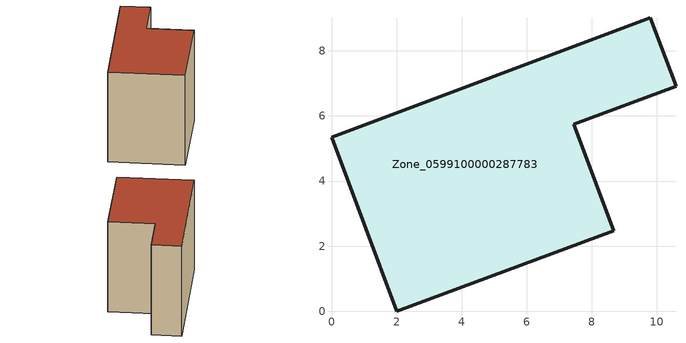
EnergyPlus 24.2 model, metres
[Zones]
Zone_0599100000287783
 floor ground (C_G): 0,5.35 9.8,9.02 10.59,6.92 7.44,5.74 8.67,2.47 2.01,0 z0
 wall outside (C_F): 2.01,0 8.67,2.47 7.44,5.74 10.59,6.92 9.8,9.02 0,5.35 2.01,0 z0:7.44
 roof outside (C_R): 9.8,9.02 0,5.35 2.01,0 8.67,2.47 7.44,5.74 10.59,6.92 z7.44
[BUILDING]
Pand.0599100000287783: North Axis=0; Terrain=City; Loads Convergence Tolerance Value=0.04; Temperature Convergence Tolerance Value=0.4; Solar Distribution=FullExterior; Maximum Number of Warmup Days=25; Minimum Number of Warmup Days=1
[Site:Location]
Rotterdam.The.Hague.AP_ZH_NLD Design_Conditions: Latitude=51.96; Longitude=4.45; Time Zone=1; Elevation=-4.5
[SITE:GROUNDTEMPERATURE:BUILDINGSURFACE]
18, 18, 18, 18, 18, 18, 18, 18, 18, 18, 18, 18
[MATERIAL] Thermal Absorptance=0.9; Solar Absorptance=0.7; Visible Absorptance=0.7
Name | Roughness | Thickness | Conductivity | Density | Specific Heat
G.TI.1946 | MediumSmooth | 0.15 | 1 | 540 | 1210
F.TI.1946 | Rough | 0.3 | 0.857143 | 1920 | 840
R.TI.1946 | MediumRough | 0.2 | 0.1 | 1500 | 1000
[CONSTRUCTION]
C_G: G.TI.1946
C_F: F.TI.1946
C_R: R.TI.1946
[ZONE]
Zone_0599100000287783: Type=1; Multiplier=1; Ceiling Height=Autocalculate; Volume=Autocalculate; Floor Area=autocalculate; Part of Total Floor Area=Yes
[ZONEINFILTRATION:DESIGNFLOWRATE]
Infil_Zone_0599100000287783: Zone or ZoneList or Space or SpaceList=Zone_0599100000287783; Schedule=AlwaysOn; Design Flow Rate Calculation Method=Flow/Area; Flow Rate per Floor Area=0.003; Constant Term Coefficient=1; Temperature Term Coefficient=0; Velocity Term Coefficient=0; Velocity Squared Term Coefficient=0
[HVACTEMPLATE:ZONE:IDEALLOADSAIRSYSTEM]
Zone_0599100000287783: Maximum Heating Supply Air Temperature=50; Minimum Cooling Supply Air Temperature=13; Maximum Heating Supply Air Humidity Ratio=0.0156; Minimum Cooling Supply Air Humidity Ratio=0.0077; Heating Limit=NoLimit; Cooling Limit=NoLimit; Dehumidification Control Type=ConstantSensibleHeatRatio; Cooling Sensible Heat Ratio=0.7; Dehumidification Setpoint=60; Humidification Control Type=None; Humidification Setpoint=30; Outdoor Air Method=None; Outdoor Air Flow Rate per Person=0.00944; Outdoor Air Flow Rate per Zone Floor Area=0; Outdoor Air Flow Rate per Zone=0; Demand Controlled Ventilation Type=None; Outdoor Air Economizer Type=NoEconomizer; Heat Recovery Type=None; Sensible Heat Recovery Effectiveness=0.7; Latent Heat Recovery Effectiveness=0.65
[ZONECONTROL:THERMOSTAT]
ThermostatControl_Zone_0599100000287783: Zone or ZoneList=Zone_0599100000287783; Control Type Schedule=DualSetpointControlType; Control 1=Thermostat_Zone_0599100000287783; Temperature Difference Between Cutout And Setpoint=0
[THERMOSTATSETPOINT:DUALSETPOINT]
Thermostat_Zone_0599100000287783: Heating Setpoint Temperature Schedule=HeatingSetpoint_Zone_0599100000287783; Cooling Setpoint Temperature Schedule=CoolingSetpoint_Zone_0599100000287783
[SCHEDULE:COMPACT]
HeatingSetpoint_Zone_0599100000287783: Through: 12/31, For: AllDays, Until: 24:00, 21
CoolingSetpoint_Zone_0599100000287783: Through: 12/31, For: AllDays, Until: 24:00, 24
DualSetpointControlType: Through: 12/31, For: AllDays, Until: 24:00, 4
AlwaysOn: Through: 12/31, For: AllDays, Until: 24:00, 1
